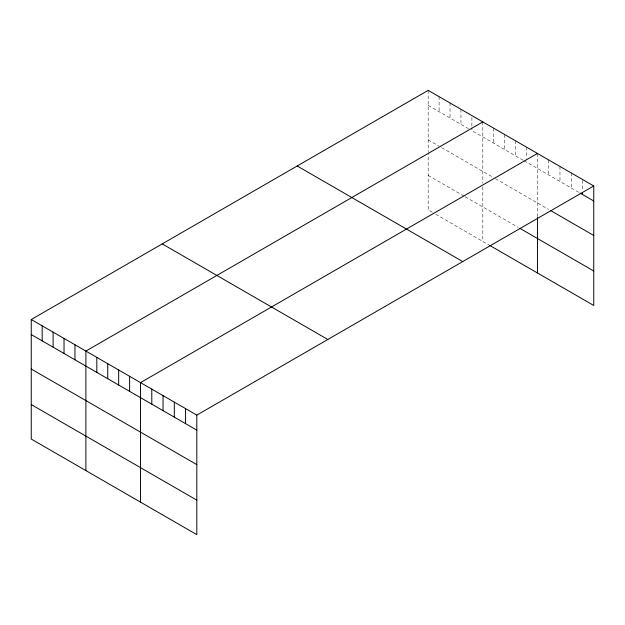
<?xml version="1.0" encoding="UTF-8"?>
<svg xmlns="http://www.w3.org/2000/svg" width="625" height="625" viewBox="0 0 625 625"><rect width="100%" height="100%" fill="white"/><g stroke="black" fill="none" stroke-linecap="round" stroke-linejoin="round"><path stroke-width="0.47" stroke-dasharray="3.12 2.34" d="M428.18 105.398L468.523 128.688M523.164 160.234L471.891 130.633L471.891 127.812M524.008 160.719L580.078 193.094M428.18 139.875L439.102 146.188M441.625 147.641L493.742 177.734M495.422 178.703L548.711 209.469M428.18 175.406L464.32 196.273M465.164 196.758L518.117 227.336M432.383 212.312L428.18 209.883L428.18 152.633M435.742 214.25L488.703 244.828M582.492 180.391L582.492 190.727M571.234 172.953L571.234 187.984M559.977 166.453L559.977 181.484M548.711 159.953L548.711 174.984M537.453 153.453L537.453 217.547M526.523 147.141L526.523 158.422M515.602 140.828L515.602 155.867M504.672 134.523L504.672 149.562M493.742 128.211L493.742 143.25M482.812 121.906L482.812 183.266M482.812 186.906L482.812 241.43M471.891 117.477L471.891 126.875M460.961 109.289L460.961 124.32M450.031 102.977L450.031 118.016M439.102 96.664L439.102 111.703M428.18 90.359L428.18 151.719"/><path stroke-width="0.94" d="M593.75 185.953L196.82 415.117L196.82 534.641L31.25 439.047L31.25 319.523L428.18 90.359L593.75 185.953L593.75 305.477L489.539 245.312M482.812 121.906L85.891 351.07L85.891 470.594M537.453 153.453L140.531 382.617L140.531 502.141M580.078 193.094L593.75 200.992M550.32 210.398L593.75 235.469M519.805 228.305L593.75 271M297.188 165.984L462.766 261.578M162.234 243.898L327.812 339.492M31.25 319.523L196.82 415.117M31.25 334.555L196.82 430.148M31.25 369.039L196.82 464.633M31.25 404.562L196.82 500.156M582.492 192.609L582.492 194.484M537.453 217.547L537.453 272.977M185.562 408.617L185.562 423.648M174.305 402.117L174.305 417.148M163.047 395.617L163.047 410.648M151.789 389.117L151.789 404.148M129.602 376.305L129.602 391.344M118.672 369.992L118.672 385.031M107.742 363.688L107.742 378.719M96.82 357.375L96.82 372.414M74.961 344.758L74.961 359.797M64.031 338.453L64.031 353.484M53.109 332.141L53.109 347.18M42.18 325.828L42.18 340.867"/></g></svg>
